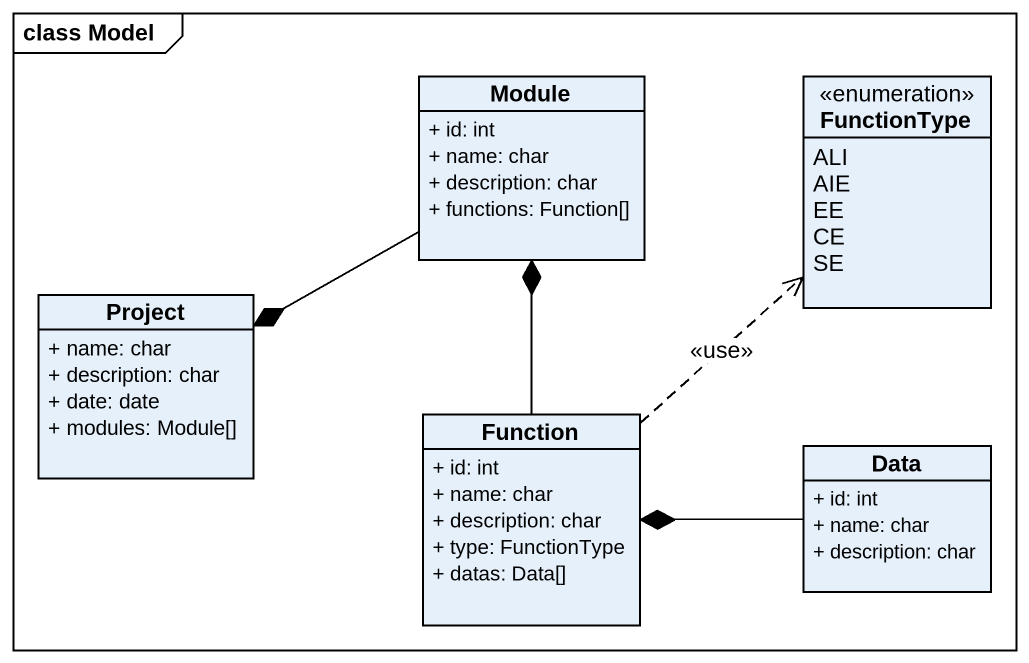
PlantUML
@startuml
mainframe class Model
hide circle
hide empty members
skinparam classAttributeIconSize 0
class Module {
  + id: int
  + name: char
  + description: char
  + functions: Function[]
}
enum FunctionType {
  ALI
  AIE
  EE
  CE
  SE
}
class Project {
  + name: char
  + description: char
  + date: date
  + modules: Module[]
}
class Function {
  + id: int
  + name: char
  + description: char
  + type: FunctionType
  + datas: Data[]
}
class Data {
  + id: int
  + name: char
  + description: char
}
Module -left-* Project
Function -up-* Module
Function .up.> FunctionType : <<use>>
Data -left-* Function
@enduml
